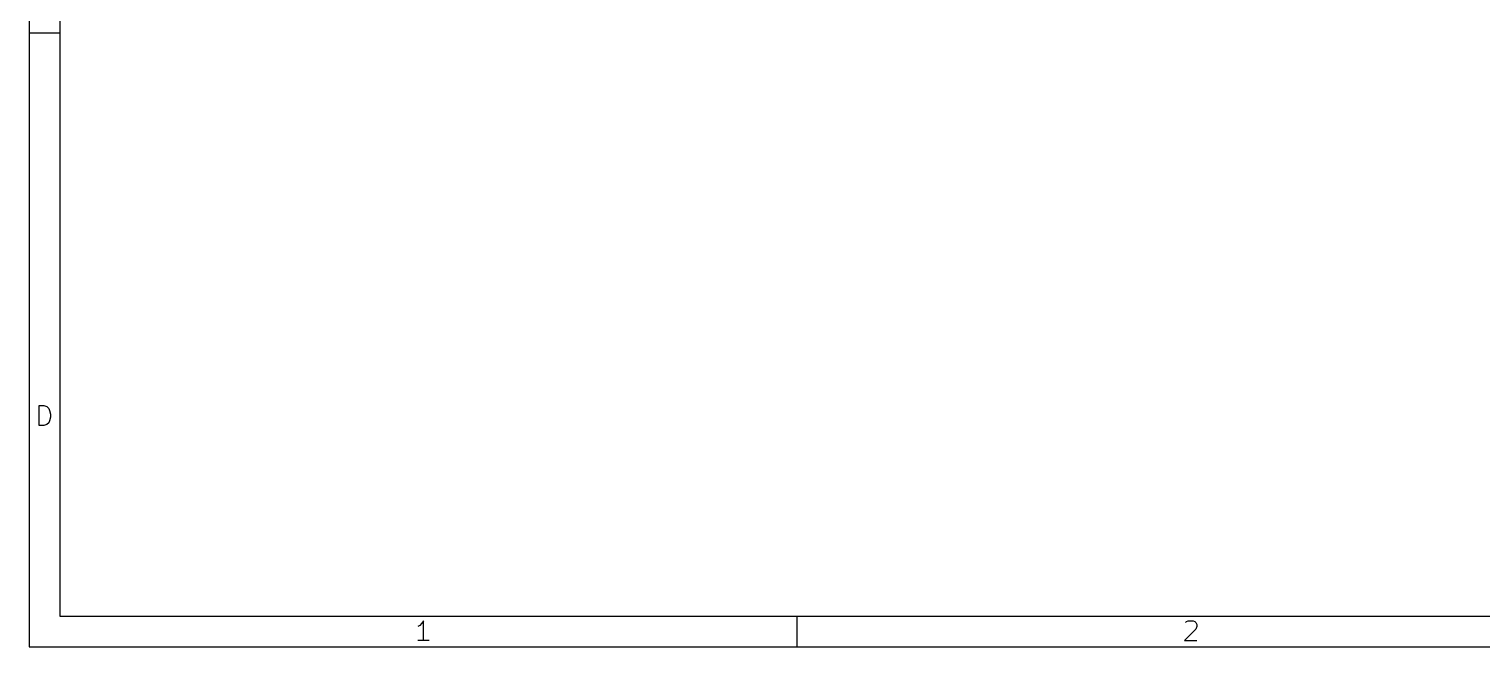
# Model space of a CAD drawing. Extents: x -66 to 211, y -177 to 13.
# Drawn here: x -65.6 to 29.1, y -176.9 to -136.7 of the extents above; entities that cross this region are included whole.
import ezdxf

# ---------------------------------------------------------------- set-up
doc = ezdxf.new("R2010")
doc.units = 0
doc.layers.add('BLACK', color=7, linetype='CONTINUOUS')

msp = doc.modelspace()

# ---------------------------------------------------------------- linework, layer by layer
at = {"layer": 'BLACK', "linetype": 'CONTINUOUS'}
for p, q in [((-65.5675, 13.0581), (-65.5675, -176.949)), ((-63.5675, 11.0581), (-63.5675, -174.949)), ((-65.5675, -136.942), (-63.5675, -136.942)), ((-64.908, -162.53), (-64.908, -161.23)), ((-64.908, -161.23), (-64.5985, -161.23)), ((-64.5985, -161.23), (-64.4128, -161.292)), ((-64.4128, -161.292), (-64.289, -161.416)), ((-64.289, -161.416), (-64.2271, -161.539)), ((-64.2271, -161.539), (-64.1652, -161.787)), ((-64.1652, -161.787), (-64.1652, -161.973)), ((-64.5985, -162.53), (-64.908, -162.53)), ((-64.4128, -162.468), (-64.5985, -162.53)), ((-64.289, -162.344), (-64.4128, -162.468)), ((-64.2271, -162.22), (-64.289, -162.344)), ((-64.1652, -161.973), (-64.2271, -162.22)), ((-63.5675, -174.949), (209.435, -174.949)), ((-15.5675, -174.949), (-15.5675, -176.949)), ((-40.1211, -175.547), (-40.2449, -175.609)), ((-39.9973, -175.423), (-40.1211, -175.547)), ((-39.8735, -175.237), (-39.9973, -175.423)), ((-39.8735, -176.537), (-39.8735, -175.237)), ((10.436, -175.794), (9.69317, -176.537)), ((9.75508, -175.361), (9.81698, -175.299)), ((9.81698, -175.299), (9.94079, -175.237)), ((9.94079, -175.237), (10.2503, -175.237)), ((10.2503, -175.237), (10.3741, -175.299)), ((10.3741, -175.299), (10.436, -175.361)), ((10.436, -175.361), (10.4979, -175.485)), ((10.4979, -175.609), (10.436, -175.794)), ((10.4979, -175.485), (10.4979, -175.609)), ((-65.5675, -176.949), (211.435, -176.949)), ((-39.5021, -176.537), (-40.2449, -176.537)), ((9.69317, -176.537), (10.4979, -176.537))]:
    msp.add_line(p, q, dxfattribs=at)

doc.saveas('drawing.dxf')
